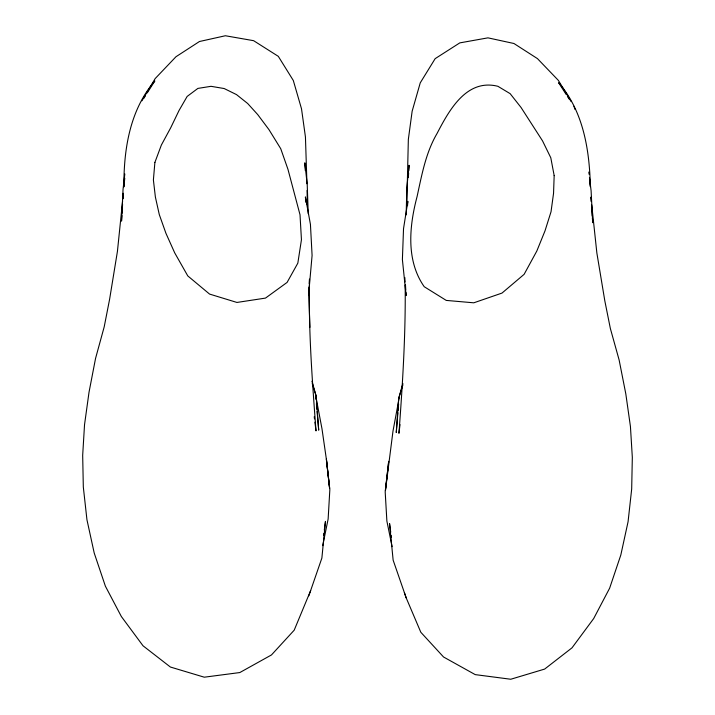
<?xml version="1.0" encoding="UTF-8"?>
<svg xmlns="http://www.w3.org/2000/svg" width="715" height="715" viewBox="0 0 715 715"><rect width="100%" height="100%" fill="white"/><g stroke="black" fill="none" stroke-linecap="round" stroke-linejoin="round"><path stroke-width="1.07" d="M406.156 214.902L406.871 187.294L409.078 165.281L408.748 170.831M314.913 422.19L316.012 430.913C312.258 380.478 308.353 329.803 309.524 279.225M309.059 287.064L308.8 294.821M309.229 283.721L309.452 279.261M408.363 177.499L408.623 173.057M121.89 215.519L121.541 221.096L123.043 189.341L124.821 173.968M122.033 213.293L122.587 204.383M122.935 198.815L123.284 193.247L122.792 198.77M402.867 383.472L398.666 398.505L396.262 432.557L397.898 412.761M407.523 205.732L407.845 201.335L403.528 228.648L402.393 259.554L406.102 295.599L405.906 292.256M398.076 410.562L398.621 403.966M122.596 200.978L117.43 251.376L109.618 299.21L104.202 326.844L95.551 358.412L89.017 392.249L84.531 424.692L82.681 455.339L83.315 486.987L86.944 519.742L94.201 552.99L105.373 586.148L121.353 616.518L143.018 645.788L170.393 667.032L204.276 677.194L239.811 672.556L271.486 654.931L294.196 630.183L310.668 590.527M124.759 178.169L123.927 186.874C123.624 149.614 129.755 110.119 154.833 80.956L147.254 92.896M388.701 461.336L385.43 490.57L392.973 431.208L399.077 398.469M388.585 462.185L385.188 491.857L386.878 521.074L392.088 546.662M400.007 424.585L398.943 433.308C402.581 384.071 405.727 334.62 405.173 285.249M323.555 535.606L323.85 533.417M324.288 530.128L325.468 521.369L321.875 558.075L308.817 595.845M322.715 545.661L328.14 518.992L329.838 489.712L326.46 459.834L321.982 428.794L315.762 396.056L316.039 399.363M398.666 398.505L402.894 384.867M141.91 100.815L155.173 78.579L175.988 56.726L199.449 41.515L225.377 35.75L253.611 40.684L278.305 56.342L293.311 80.491L301.516 108.832L305.439 136.985L306.95 183.764M143.76 98.411L145.511 95.658M566.244 94.568L558.621 82.708C583.386 111.29 589.544 150.043 590.358 186.642L589.509 179.161M567.424 96.4L569.185 99.135M571.169 101.628L558.37 80.393L537.457 58.612L513.942 43.499L487.961 37.85L459.781 42.891L435.158 58.648L420.25 82.851L412.144 111.227L408.345 139.398L406.808 205.026M390.73 532.21L389.541 523.452L393.143 560.158L406.209 597.919L420.822 632.266L443.55 656.996L475.225 674.62L510.76 679.25L544.651 669.079L572.018 647.826L593.682 618.555L609.645 588.168L620.817 555.01L628.065 521.762L631.685 489.006L632.319 457.332L630.433 426.462L625.813 393.885L619.136 360.02L610.351 328.471L604.819 300.845L596.864 253.003L591.716 204.821M404.368 592.601L406.209 597.919M573.957 106.249L574.967 109.395M312.214 383.499L316.164 396.083L318.702 430.162L317.085 411.456M311.963 381.274L316.164 396.083M391.168 535.49L391.463 537.68M314.225 416.738L314.502 418.919M588.811 172.065L589.08 174.263M589.491 177.561L591.099 190.744L592.708 222.687L592.404 218.236M326.344 458.967L329.606 488.425L326.46 459.834M305.993 202.434L305.394 196.92L310.435 224.34L312.089 255.452L308.782 292.641L309.908 327.345M591.403 201.505L590.992 197.081L591.242 201.541M316.423 403.761L316.897 409.257M591.636 207.109L592.243 216.01M305.305 170.599L304.813 162.832L307.218 184.452L308.228 213.651M405.45 284.463L405.78 290.031M404.842 277.563L405.03 281.951M307.101 190.44L307.262 204.767M554.17 175.604L553.553 193.273L551.033 211.738L545 230.882L536.813 251.045L524.122 274.328L502.001 293.079L473.786 302.811L446.267 300.416L424.227 286.715C405.843 260.466 409.284 226.047 417.06 196.643C421.805 175.014 425.702 152.822 437.062 133.464C449.074 110.369 466.475 78.382 497.89 86.292L510.135 93.647L521.056 107.491L542.551 140.9L550.8 157.783L554.17 175.604M154.887 162.421L153.394 179.957L155.387 197.054L159.293 214.589L165.943 233.322L174.71 252.869L187.777 275.91L209.566 294.08L236.942 302.445L265.48 298.101L287.099 282.407L297.833 263.147L301.444 239.722L300.014 214.759L287.966 169.33L280.745 148.72L268.956 129.612L257.695 114.552L247.667 103.496L236.522 94.612L224.188 88.544L211.023 86.318L197.885 88.41L187.16 96.427L179.045 110.476L170.742 127.708L161.358 145.056L154.887 162.421"/></g></svg>
